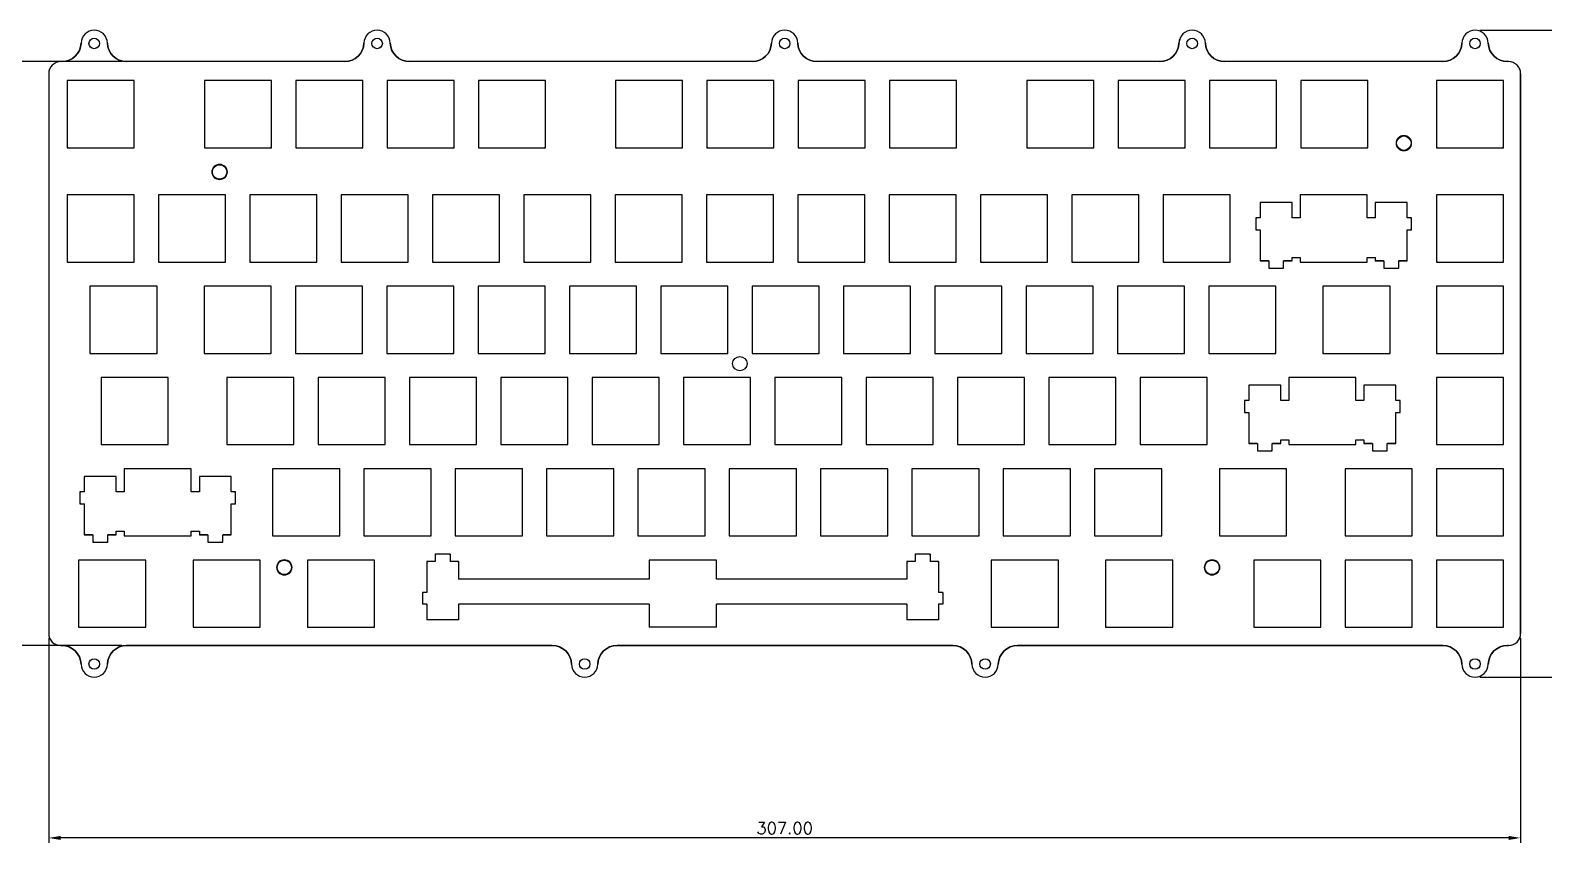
# Model space of a CAD drawing. Header units: inches. Extents: x 504 to 1455, y 166 to 1049.
# Drawn here: x 817.1 to 1132.8, y 880 to 1049.5 of the extents above; entities that cross this region are included whole.
import ezdxf

# ---------------------------------------------------------------- set-up
doc = ezdxf.new("R2010")
doc.units = ezdxf.units.IN
doc.header["$LTSCALE"] = 10
doc.header["$MEASUREMENT"] = 0
doc.layers.add('图层1', color=6, linetype='Continuous')
doc.layers.add('标注', color=3, linetype='Continuous', lineweight=18)
doc.styles.get("Standard").update_dxf_attribs({"font": 'txt', "bigfont": 'gbcbig.shx'})
doc.dimstyles.get("Standard").update_dxf_attribs({"dimtxt": 2.5, "dimasz": 2.5, "dimexe": 1, "dimexo": 1, "dimgap": 0.8, "dimtad": 1, "dimtoh": 1, "dimzin": 0, "dimdsep": 46, "dimtxsty": 'Standard', "dimcen": 2, "dimadec": 0, "dimazin": 0, "dimtfac": 1, "dimtmove": 0, "dimatfit": 3, "dimfxl": 0, "dimtolj": 1, "dimtzin": 0, "dimarcsym": 0})

# ---------------------------------------------------------------- blocks, each defined once
blk = doc.blocks.new('*D49')
at = {"layer": 'Defpoints', "color": 0, "transparency": 16777216}
for p in [(820.97, 923.65), (1127.97, 923.65), (820.97, 881.01)]:
    blk.add_point(p, dxfattribs=at)
at = {"layer": '标注', "color": 0, "lineweight": -2, "transparency": 16777216}
for p, q in [((820.97, 922.65), (820.97, 880.01)), ((1127.97, 922.65), (1127.97, 880.01)), ((1125.47, 881.01), (823.47, 881.01))]:
    blk.add_line(p, q, dxfattribs=at)
at = {"layer": '标注', "color": 0, "transparency": 16777216}
for points in [[(823.47, 881.42), (823.47, 880.59), (820.97, 881.01)], [(1125.47, 881.42), (1125.47, 880.59), (1127.97, 881.01)]]:
    blk.add_solid(points, dxfattribs=at)
at = {"layer": '标注', "color": 0, "transparency": 16777216, "insert": (974.47, 883.06), "char_height": 2.5, "attachment_point": 5}
blk.add_mtext('\\A1;307.00', dxfattribs=at)
blk = doc.blocks.new('*D50')
at = {"layer": 'Defpoints', "color": 0, "transparency": 16777216}
for p in [(803.9, 1042.95), (837.22, 1042.95), (837.22, 921.15)]:
    blk.add_point(p, dxfattribs=at)
at = {"layer": '标注', "color": 0, "lineweight": -2, "transparency": 16777216}
for p, q in [((836.22, 1042.95), (802.9, 1042.95)), ((803.9, 923.65), (803.9, 1040.45)), ((836.22, 921.15), (802.9, 921.15))]:
    blk.add_line(p, q, dxfattribs=at)
at = {"layer": '标注', "color": 0, "transparency": 16777216}
for points in [[(803.48, 1040.45), (804.31, 1040.45), (803.9, 1042.95)], [(803.48, 923.65), (804.31, 923.65), (803.9, 921.15)]]:
    blk.add_solid(points, dxfattribs=at)
at = {"layer": '标注', "color": 0, "transparency": 16777216, "insert": (801.85, 982.05), "char_height": 2.5, "attachment_point": 5, "rotation": 90}
blk.add_mtext('\\A1;121.80', dxfattribs=at)
blk = doc.blocks.new('*D51')
at = {"layer": 'Defpoints', "color": 0, "transparency": 16777216}
for p in [(1118.47, 1049.5), (1118.47, 914.55), (1141.72, 914.55)]:
    blk.add_point(p, dxfattribs=at)
at = {"layer": '标注', "color": 0, "lineweight": -2, "transparency": 16777216}
for p, q in [((1119.47, 1049.5), (1142.72, 1049.5)), ((1141.72, 1047), (1141.72, 917.05)), ((1119.47, 914.55), (1142.72, 914.55))]:
    blk.add_line(p, q, dxfattribs=at)
at = {"layer": '标注', "color": 0, "transparency": 16777216}
for points in [[(1141.3, 1047), (1142.13, 1047), (1141.72, 1049.5)], [(1141.3, 917.05), (1142.13, 917.05), (1141.72, 914.55)]]:
    blk.add_solid(points, dxfattribs=at)
at = {"layer": '标注', "color": 0, "transparency": 16777216, "insert": (1139.67, 982.02), "char_height": 2.5, "attachment_point": 5, "rotation": 90}
blk.add_mtext('\\A1;134.95', dxfattribs=at)

msp = doc.modelspace()

# ---------------------------------------------------------------- linework, layer by layer
at = {"color": 7, "linetype": 'Continuous'}
for p, q in [((823.726, 1042.946), (823.473, 1042.946)), ((882.726, 1042.946), (837.22, 1042.946)), ((967.726, 1042.946), (896.22, 1042.946)), ((1052.726, 1042.946), (981.22, 1042.946)), ((1111.726, 1042.946), (1066.22, 1042.946)), ((1125.473, 1042.946), (1125.22, 1042.946)), ((820.973, 1040.446), (820.973, 923.646)), ((824.821, 1038.999), (824.821, 1024.999)), ((838.821, 1038.999), (824.821, 1038.999)), ((838.821, 1024.999), (838.821, 1038.999)), ((853.433, 1038.999), (853.433, 1024.999)), ((867.433, 1038.999), (853.433, 1038.999)), ((867.433, 1024.999), (867.433, 1038.999)), ((872.483, 1038.999), (872.483, 1024.999)), ((886.483, 1038.999), (872.483, 1038.999)), ((886.483, 1024.999), (886.483, 1038.999)), ((891.533, 1038.999), (891.533, 1024.999)), ((905.533, 1038.999), (891.533, 1038.999)), ((905.533, 1024.999), (905.533, 1038.999)), ((910.583, 1038.999), (910.583, 1024.999)), ((924.583, 1038.999), (910.583, 1038.999)), ((924.583, 1024.999), (924.583, 1038.999)), ((939.196, 1038.999), (939.196, 1024.999)), ((953.196, 1038.999), (939.196, 1038.999)), ((953.196, 1024.999), (953.196, 1038.999)), ((958.246, 1038.999), (958.246, 1024.999)), ((972.246, 1038.999), (958.246, 1038.999)), ((972.246, 1024.999), (972.246, 1038.999)), ((977.296, 1038.999), (977.296, 1024.999)), ((991.296, 1038.999), (977.296, 1038.999)), ((991.296, 1024.999), (991.296, 1038.999)), ((996.346, 1038.999), (996.346, 1024.999)), ((1010.346, 1038.999), (996.346, 1038.999)), ((1010.346, 1024.999), (1010.346, 1038.999)), ((1024.958, 1038.999), (1024.958, 1024.999)), ((1038.958, 1038.999), (1024.958, 1038.999)), ((1038.958, 1024.999), (1038.958, 1038.999)), ((1058.008, 1038.999), (1044.008, 1038.999)), ((1044.008, 1038.999), (1044.008, 1024.999)), ((1058.008, 1024.999), (1058.008, 1038.999)), ((1077.058, 1038.999), (1063.058, 1038.999)), ((1063.058, 1038.999), (1063.058, 1024.999)), ((1077.058, 1024.999), (1077.058, 1038.999)), ((1096.108, 1038.999), (1082.108, 1038.999)), ((1082.108, 1038.999), (1082.108, 1024.999)), ((1096.108, 1024.999), (1096.108, 1038.999)), ((1124.421, 1038.999), (1110.421, 1038.999)), ((1110.421, 1038.999), (1110.421, 1024.999)), ((1124.421, 1024.999), (1124.421, 1038.999)), ((1127.973, 1040.446), (1127.973, 923.646)), ((824.821, 1024.999), (838.821, 1024.999)), ((853.433, 1024.999), (867.433, 1024.999)), ((872.483, 1024.999), (886.483, 1024.999)), ((891.533, 1024.999), (905.533, 1024.999)), ((910.583, 1024.999), (924.583, 1024.999)), ((939.196, 1024.999), (953.196, 1024.999)), ((958.246, 1024.999), (972.246, 1024.999)), ((977.296, 1024.999), (991.296, 1024.999)), ((996.346, 1024.999), (1010.346, 1024.999)), ((1024.958, 1024.999), (1038.958, 1024.999)), ((1044.008, 1024.999), (1058.008, 1024.999)), ((1063.058, 1024.999), (1077.058, 1024.999)), ((1082.108, 1024.999), (1096.108, 1024.999)), ((1110.421, 1024.999), (1124.421, 1024.999)), ((824.821, 1015.149), (824.821, 1001.149)), ((838.821, 1015.149), (824.821, 1015.149)), ((838.821, 1001.149), (838.821, 1015.149)), ((843.871, 1015.149), (843.871, 1001.149)), ((857.871, 1015.149), (843.871, 1015.149)), ((857.871, 1001.149), (857.871, 1015.149)), ((862.921, 1015.149), (862.921, 1001.149)), ((876.921, 1015.149), (862.921, 1015.149)), ((876.921, 1001.149), (876.921, 1015.149)), ((881.971, 1015.149), (881.971, 1001.149)), ((895.971, 1015.149), (881.971, 1015.149)), ((895.971, 1001.149), (895.971, 1015.149)), ((901.021, 1015.149), (901.021, 1001.149)), ((915.021, 1015.149), (901.021, 1015.149)), ((915.021, 1001.149), (915.021, 1015.149)), ((920.071, 1015.149), (920.071, 1001.149)), ((934.071, 1015.149), (920.071, 1015.149)), ((934.071, 1001.149), (934.071, 1015.149)), ((939.121, 1015.149), (939.121, 1001.149)), ((953.121, 1015.149), (939.121, 1015.149)), ((953.121, 1001.149), (953.121, 1015.149)), ((958.171, 1015.149), (958.171, 1001.149)), ((972.171, 1015.149), (958.171, 1015.149)), ((972.171, 1001.149), (972.171, 1015.149)), ((977.221, 1015.149), (977.221, 1001.149)), ((991.221, 1015.149), (977.221, 1015.149)), ((991.221, 1001.149), (991.221, 1015.149)), ((996.271, 1015.149), (996.271, 1001.149)), ((1010.271, 1015.149), (996.271, 1015.149)), ((1010.271, 1001.149), (1010.271, 1015.149)), ((1029.321, 1015.149), (1015.321, 1015.149)), ((1015.321, 1015.149), (1015.321, 1001.149)), ((1029.321, 1001.149), (1029.321, 1015.149)), ((1048.371, 1015.149), (1034.371, 1015.149)), ((1034.371, 1015.149), (1034.371, 1001.149)), ((1048.371, 1001.149), (1048.371, 1015.149)), ((1067.421, 1015.149), (1053.421, 1015.149)), ((1053.421, 1015.149), (1053.421, 1001.149)), ((1067.421, 1001.149), (1067.421, 1015.149)), ((1080.321, 1013.584), (1073.671, 1013.584)), ((1073.671, 1013.584), (1073.671, 1010.334)), ((1080.321, 1010.334), (1080.321, 1013.584)), ((1095.996, 1015.149), (1081.996, 1015.149)), ((1081.996, 1015.149), (1081.996, 1010.334)), ((1095.996, 1010.334), (1095.996, 1015.149)), ((1104.321, 1013.584), (1097.671, 1013.584)), ((1097.671, 1013.584), (1097.671, 1010.334)), ((1104.321, 1010.334), (1104.321, 1013.584)), ((1124.421, 1015.149), (1110.421, 1015.149)), ((1110.421, 1015.149), (1110.421, 1001.149)), ((1124.421, 1001.149), (1124.421, 1015.149)), ((1073.671, 1010.334), (1072.771, 1010.334)), ((1072.771, 1010.334), (1072.771, 1007.884)), ((1081.996, 1010.334), (1080.321, 1010.334)), ((1097.671, 1010.334), (1095.996, 1010.334)), ((1105.221, 1010.334), (1104.321, 1010.334)), ((1105.221, 1007.884), (1105.221, 1010.334)), ((1072.771, 1007.884), (1073.671, 1007.884)), ((1073.671, 1007.884), (1073.671, 1001.384)), ((1104.321, 1007.884), (1105.221, 1007.884)), ((1104.321, 1001.384), (1104.321, 1007.884)), ((824.821, 1001.149), (838.821, 1001.149)), ((843.871, 1001.149), (857.871, 1001.149)), ((862.921, 1001.149), (876.921, 1001.149)), ((881.971, 1001.149), (895.971, 1001.149)), ((901.021, 1001.149), (915.021, 1001.149)), ((920.071, 1001.149), (934.071, 1001.149)), ((939.121, 1001.149), (953.121, 1001.149)), ((958.171, 1001.149), (972.171, 1001.149)), ((977.221, 1001.149), (991.221, 1001.149)), ((996.271, 1001.149), (1010.271, 1001.149)), ((1015.321, 1001.149), (1029.321, 1001.149)), ((1034.371, 1001.149), (1048.371, 1001.149)), ((1053.421, 1001.149), (1067.421, 1001.149)), ((1073.671, 1001.384), (1075.443, 1001.384)), ((1075.443, 1001.384), (1075.443, 999.883)), ((1078.548, 1001.384), (1080.321, 1001.384)), ((1078.548, 999.883), (1078.548, 1001.384)), ((1080.321, 1002.124), (1081.996, 1002.124)), ((1080.321, 1001.384), (1080.321, 1002.124)), ((1081.996, 1002.124), (1081.996, 1001.149)), ((1081.996, 1001.149), (1095.996, 1001.149)), ((1095.996, 1002.124), (1097.671, 1002.124)), ((1095.996, 1001.149), (1095.996, 1002.124)), ((1097.671, 1002.124), (1097.671, 1001.384)), ((1097.671, 1001.384), (1099.443, 1001.384)), ((1099.443, 1001.384), (1099.443, 999.883)), ((1102.548, 1001.384), (1104.321, 1001.384)), ((1102.548, 999.883), (1102.548, 1001.384)), ((1110.421, 1001.149), (1124.421, 1001.149)), ((1075.443, 999.883), (1078.548, 999.883)), ((1099.443, 999.883), (1102.548, 999.883)), ((829.571, 996.099), (829.571, 982.099)), ((843.571, 996.099), (829.571, 996.099)), ((843.571, 982.099), (843.571, 996.099)), ((853.371, 996.099), (853.371, 982.099)), ((867.371, 996.099), (853.371, 996.099)), ((867.371, 982.099), (867.371, 996.099)), ((872.421, 996.099), (872.421, 982.099)), ((886.421, 996.099), (872.421, 996.099)), ((886.421, 982.099), (886.421, 996.099)), ((891.471, 996.099), (891.471, 982.099)), ((905.471, 996.099), (891.471, 996.099)), ((905.471, 982.099), (905.471, 996.099)), ((910.521, 996.099), (910.521, 982.099)), ((924.521, 996.099), (910.521, 996.099)), ((924.521, 982.099), (924.521, 996.099)), ((929.571, 996.099), (929.571, 982.099)), ((943.571, 996.099), (929.571, 996.099)), ((943.571, 982.099), (943.571, 996.099)), ((948.621, 996.099), (948.621, 982.099)), ((962.621, 996.099), (948.621, 996.099)), ((962.621, 982.099), (962.621, 996.099)), ((967.671, 996.099), (967.671, 982.099)), ((981.671, 996.099), (967.671, 996.099)), ((981.671, 982.099), (981.671, 996.099)), ((986.721, 996.099), (986.721, 982.099)), ((1000.721, 996.099), (986.721, 996.099)), ((1000.721, 982.099), (1000.721, 996.099)), ((1019.771, 996.099), (1005.771, 996.099)), ((1005.771, 996.099), (1005.771, 982.099)), ((1019.771, 982.099), (1019.771, 996.099)), ((1038.821, 996.099), (1024.821, 996.099)), ((1024.821, 996.099), (1024.821, 982.099)), ((1038.821, 982.099), (1038.821, 996.099)), ((1057.871, 996.099), (1043.871, 996.099)), ((1043.871, 996.099), (1043.871, 982.099)), ((1057.871, 982.099), (1057.871, 996.099)), ((1076.921, 996.099), (1062.921, 996.099)), ((1062.921, 996.099), (1062.921, 982.099)), ((1076.921, 982.099), (1076.921, 996.099)), ((1100.746, 996.099), (1086.746, 996.099)), ((1086.746, 996.099), (1086.746, 982.099)), ((1100.746, 982.099), (1100.746, 996.099)), ((1124.421, 996.099), (1110.421, 996.099)), ((1110.421, 996.099), (1110.421, 982.099)), ((1124.421, 982.099), (1124.421, 996.099)), ((829.571, 982.099), (843.571, 982.099)), ((853.371, 982.099), (867.371, 982.099)), ((872.421, 982.099), (886.421, 982.099)), ((891.471, 982.099), (905.471, 982.099)), ((910.521, 982.099), (924.521, 982.099)), ((929.571, 982.099), (943.571, 982.099)), ((948.621, 982.099), (962.621, 982.099)), ((967.671, 982.099), (981.671, 982.099)), ((986.721, 982.099), (1000.721, 982.099)), ((1005.771, 982.099), (1019.771, 982.099)), ((1024.821, 982.099), (1038.821, 982.099)), ((1043.871, 982.099), (1057.871, 982.099)), ((1062.921, 982.099), (1076.921, 982.099)), ((1086.746, 982.099), (1100.746, 982.099)), ((1110.421, 982.099), (1124.421, 982.099)), ((831.921, 977.049), (831.921, 963.049)), ((845.921, 977.049), (831.921, 977.049)), ((845.921, 963.049), (845.921, 977.049)), ((858.121, 977.049), (858.121, 963.049)), ((872.121, 977.049), (858.121, 977.049)), ((872.121, 963.049), (872.121, 977.049)), ((877.171, 977.049), (877.171, 963.049)), ((891.171, 977.049), (877.171, 977.049)), ((891.171, 963.049), (891.171, 977.049)), ((896.221, 977.049), (896.221, 963.049)), ((910.221, 977.049), (896.221, 977.049)), ((910.221, 963.049), (910.221, 977.049)), ((915.271, 977.049), (915.271, 963.049)), ((929.271, 977.049), (915.271, 977.049)), ((929.271, 963.049), (929.271, 977.049)), ((934.321, 977.049), (934.321, 963.049)), ((948.321, 977.049), (934.321, 977.049)), ((948.321, 963.049), (948.321, 977.049)), ((953.371, 977.049), (953.371, 963.049)), ((967.371, 977.049), (953.371, 977.049)), ((967.371, 963.049), (967.371, 977.049)), ((972.421, 977.049), (972.421, 963.049)), ((986.421, 977.049), (972.421, 977.049)), ((986.421, 963.049), (986.421, 977.049)), ((1005.471, 977.049), (991.471, 977.049)), ((991.471, 977.049), (991.471, 963.049)), ((1005.471, 963.049), (1005.471, 977.049)), ((1024.521, 977.049), (1010.521, 977.049)), ((1010.521, 977.049), (1010.521, 963.049)), ((1024.521, 963.049), (1024.521, 977.049)), ((1043.571, 977.049), (1029.571, 977.049)), ((1029.571, 977.049), (1029.571, 963.049)), ((1043.571, 963.049), (1043.571, 977.049)), ((1062.621, 977.049), (1048.621, 977.049)), ((1048.621, 977.049), (1048.621, 963.049)), ((1062.621, 963.049), (1062.621, 977.049)), ((1077.946, 975.484), (1071.296, 975.484)), ((1071.296, 975.484), (1071.296, 972.234)), ((1077.946, 972.234), (1077.946, 975.484)), ((1093.621, 977.049), (1079.621, 977.049)), ((1079.621, 977.049), (1079.621, 972.234)), ((1093.621, 972.234), (1093.621, 977.049)), ((1101.946, 975.484), (1095.296, 975.484)), ((1095.296, 975.484), (1095.296, 972.234)), ((1101.946, 972.234), (1101.946, 975.484)), ((1124.421, 977.049), (1110.421, 977.049)), ((1110.421, 977.049), (1110.421, 963.049)), ((1124.421, 963.049), (1124.421, 977.049)), ((1071.296, 972.234), (1070.396, 972.234)), ((1070.396, 972.234), (1070.396, 969.784)), ((1070.396, 969.784), (1071.296, 969.784)), ((1071.296, 969.784), (1071.296, 963.284)), ((1079.621, 972.234), (1077.946, 972.234)), ((1095.296, 972.234), (1093.621, 972.234)), ((1102.846, 972.234), (1101.946, 972.234)), ((1101.946, 969.784), (1102.846, 969.784)), ((1101.946, 963.284), (1101.946, 969.784)), ((1102.846, 969.784), (1102.846, 972.234)), ((831.921, 963.049), (845.921, 963.049)), ((858.121, 963.049), (872.121, 963.049)), ((877.171, 963.049), (891.171, 963.049)), ((896.221, 963.049), (910.221, 963.049)), ((915.271, 963.049), (929.271, 963.049)), ((934.321, 963.049), (948.321, 963.049)), ((953.371, 963.049), (967.371, 963.049)), ((972.421, 963.049), (986.421, 963.049)), ((991.471, 963.049), (1005.471, 963.049)), ((1010.521, 963.049), (1024.521, 963.049)), ((1029.571, 963.049), (1043.571, 963.049)), ((1048.621, 963.049), (1062.621, 963.049)), ((1071.296, 963.284), (1073.068, 963.284)), ((1073.068, 963.284), (1073.068, 961.783)), ((1076.173, 963.284), (1077.946, 963.284)), ((1076.173, 961.783), (1076.173, 963.284)), ((1077.946, 964.024), (1079.621, 964.024)), ((1077.946, 963.284), (1077.946, 964.024)), ((1079.621, 964.024), (1079.621, 963.049)), ((1079.621, 963.049), (1093.621, 963.049)), ((1093.621, 964.024), (1095.296, 964.024)), ((1093.621, 963.049), (1093.621, 964.024)), ((1095.296, 964.024), (1095.296, 963.284)), ((1095.296, 963.284), (1097.068, 963.284)), ((1097.068, 963.284), (1097.068, 961.783)), ((1100.173, 963.284), (1101.946, 963.284)), ((1100.173, 961.783), (1100.173, 963.284)), ((1110.421, 963.049), (1124.421, 963.049)), ((1073.068, 961.783), (1076.173, 961.783)), ((1097.068, 961.783), (1100.173, 961.783)), ((836.721, 957.999), (836.721, 953.184)), ((850.721, 957.999), (836.721, 957.999)), ((850.721, 953.184), (850.721, 957.999)), ((867.671, 957.999), (867.671, 943.999)), ((881.671, 957.999), (867.671, 957.999)), ((881.671, 943.999), (881.671, 957.999)), ((886.721, 957.999), (886.721, 943.999)), ((900.721, 957.999), (886.721, 957.999)), ((900.721, 943.999), (900.721, 957.999)), ((905.771, 957.999), (905.771, 943.999)), ((919.771, 957.999), (905.771, 957.999)), ((919.771, 943.999), (919.771, 957.999)), ((924.821, 957.999), (924.821, 943.999)), ((938.821, 957.999), (924.821, 957.999)), ((938.821, 943.999), (938.821, 957.999)), ((943.871, 957.999), (943.871, 943.999)), ((957.871, 957.999), (943.871, 957.999)), ((957.871, 943.999), (957.871, 957.999)), ((976.921, 957.999), (962.921, 957.999)), ((962.921, 957.999), (962.921, 943.999)), ((976.921, 943.999), (976.921, 957.999)), ((995.971, 957.999), (981.971, 957.999)), ((981.971, 957.999), (981.971, 943.999)), ((995.971, 943.999), (995.971, 957.999)), ((1015.021, 957.999), (1001.021, 957.999)), ((1001.021, 957.999), (1001.021, 943.999)), ((1015.021, 943.999), (1015.021, 957.999)), ((1034.071, 957.999), (1020.071, 957.999)), ((1020.071, 957.999), (1020.071, 943.999)), ((1034.071, 943.999), (1034.071, 957.999)), ((1053.121, 957.999), (1039.121, 957.999)), ((1039.121, 957.999), (1039.121, 943.999)), ((1053.121, 943.999), (1053.121, 957.999)), ((1079.171, 957.999), (1065.171, 957.999)), ((1065.171, 957.999), (1065.171, 943.999)), ((1079.171, 943.999), (1079.171, 957.999)), ((1105.371, 957.999), (1091.371, 957.999)), ((1091.371, 957.999), (1091.371, 943.999)), ((1105.371, 943.999), (1105.371, 957.999)), ((1124.421, 957.999), (1110.421, 957.999)), ((1110.421, 957.999), (1110.421, 943.999)), ((1124.421, 943.999), (1124.421, 957.999)), ((828.396, 956.434), (828.396, 953.184)), ((835.046, 956.434), (828.396, 956.434)), ((835.046, 953.184), (835.046, 956.434)), ((852.396, 956.434), (852.396, 953.184)), ((859.046, 956.434), (852.396, 956.434)), ((859.046, 953.184), (859.046, 956.434)), ((827.496, 953.184), (827.496, 950.734)), ((828.396, 953.184), (827.496, 953.184)), ((827.496, 950.734), (828.396, 950.734)), ((828.396, 950.734), (828.396, 944.234)), ((836.721, 953.184), (835.046, 953.184)), ((852.396, 953.184), (850.721, 953.184)), ((859.946, 953.184), (859.046, 953.184)), ((859.046, 944.234), (859.046, 950.734)), ((859.046, 950.734), (859.946, 950.734)), ((859.946, 950.734), (859.946, 953.184)), ((828.396, 944.234), (830.168, 944.234)), ((830.168, 944.234), (830.168, 942.733)), ((833.273, 942.733), (833.273, 944.234)), ((833.273, 944.234), (835.046, 944.234)), ((835.046, 944.234), (835.046, 944.974)), ((835.046, 944.974), (836.721, 944.974)), ((836.721, 944.974), (836.721, 943.999)), ((836.721, 943.999), (850.721, 943.999)), ((850.721, 943.999), (850.721, 944.974)), ((850.721, 944.974), (852.396, 944.974)), ((852.396, 944.974), (852.396, 944.234)), ((852.396, 944.234), (854.168, 944.234)), ((854.168, 944.234), (854.168, 942.733)), ((857.273, 942.733), (857.273, 944.234)), ((857.273, 944.234), (859.046, 944.234)), ((867.671, 943.999), (881.671, 943.999)), ((886.721, 943.999), (900.721, 943.999)), ((905.771, 943.999), (919.771, 943.999)), ((924.821, 943.999), (938.821, 943.999)), ((943.871, 943.999), (957.871, 943.999)), ((962.921, 943.999), (976.921, 943.999)), ((981.971, 943.999), (995.971, 943.999)), ((1001.021, 943.999), (1015.021, 943.999)), ((1020.071, 943.999), (1034.071, 943.999)), ((1039.121, 943.999), (1053.121, 943.999)), ((1065.171, 943.999), (1079.171, 943.999)), ((1091.371, 943.999), (1105.371, 943.999)), ((1110.421, 943.999), (1124.421, 943.999)), ((830.168, 942.733), (833.273, 942.733)), ((854.168, 942.733), (857.273, 942.733)), ((827.221, 938.949), (827.221, 924.949)), ((841.221, 938.949), (827.221, 938.949)), ((841.221, 924.949), (841.221, 938.949)), ((851.071, 938.949), (851.071, 924.949)), ((865.071, 938.949), (851.071, 938.949)), ((865.071, 924.949), (865.071, 938.949)), ((874.921, 938.949), (874.921, 924.949)), ((888.921, 938.949), (874.921, 938.949)), ((888.921, 924.949), (888.921, 938.949)), ((899.826, 938.706), (899.826, 932.206)), ((901.597, 938.706), (899.826, 938.706)), ((901.597, 940.208), (901.597, 938.706)), ((904.703, 940.208), (901.597, 940.208)), ((904.703, 940.208), (904.703, 938.706)), ((906.476, 938.706), (904.703, 938.706)), ((906.476, 938.706), (906.476, 934.956)), ((960.246, 938.949), (946.246, 938.949)), ((946.246, 938.949), (946.246, 934.956)), ((960.246, 934.956), (960.246, 938.949)), ((1001.698, 938.706), (999.926, 938.706)), ((999.926, 938.706), (999.926, 934.956)), ((1004.804, 940.208), (1001.698, 940.208)), ((1001.698, 940.208), (1001.698, 938.706)), ((1004.804, 940.208), (1004.804, 938.706)), ((1006.576, 938.706), (1004.804, 938.706)), ((1006.576, 938.706), (1006.576, 932.206)), ((1031.571, 938.949), (1017.571, 938.949)), ((1017.571, 938.949), (1017.571, 924.949)), ((1031.571, 924.949), (1031.571, 938.949)), ((1055.421, 938.949), (1041.421, 938.949)), ((1041.421, 938.949), (1041.421, 924.949)), ((1055.421, 924.949), (1055.421, 938.949)), ((1086.321, 938.949), (1072.321, 938.949)), ((1072.321, 938.949), (1072.321, 924.949)), ((1086.321, 924.949), (1086.321, 938.949)), ((1105.371, 938.949), (1091.371, 938.949)), ((1091.371, 938.949), (1091.371, 924.949)), ((1105.371, 924.949), (1105.371, 938.949)), ((1124.421, 938.949), (1110.421, 938.949)), ((1110.421, 938.949), (1110.421, 924.949)), ((1124.421, 924.949), (1124.421, 938.949)), ((946.246, 934.956), (906.476, 934.956)), ((999.926, 934.956), (960.246, 934.956)), ((898.926, 932.206), (898.926, 929.756)), ((899.826, 932.206), (898.926, 932.206)), ((1007.476, 932.206), (1006.576, 932.206)), ((1007.476, 932.206), (1007.476, 929.756)), ((899.826, 929.756), (898.926, 929.756)), ((899.826, 929.756), (899.826, 926.506)), ((906.476, 929.756), (906.476, 926.506)), ((946.246, 929.756), (906.476, 929.756)), ((946.246, 929.756), (946.246, 924.949)), ((999.926, 929.756), (960.246, 929.756)), ((960.246, 924.949), (960.246, 929.756)), ((999.926, 929.756), (999.926, 926.506)), ((1007.476, 929.756), (1006.576, 929.756)), ((1006.576, 929.756), (1006.576, 926.506)), ((827.221, 924.949), (841.221, 924.949)), ((851.071, 924.949), (865.071, 924.949)), ((874.921, 924.949), (888.921, 924.949)), ((906.476, 926.506), (899.826, 926.506)), ((960.246, 924.949), (946.246, 924.949)), ((1006.576, 926.506), (999.926, 926.506)), ((1017.571, 924.949), (1031.571, 924.949)), ((1041.421, 924.949), (1055.421, 924.949)), ((1072.321, 924.949), (1086.321, 924.949)), ((1091.371, 924.949), (1105.371, 924.949)), ((1110.421, 924.949), (1124.421, 924.949)), ((823.724, 921.146), (823.473, 921.146)), ((926.011, 921.146), (837.221, 921.146)), ((1009.539, 921.146), (939.508, 921.146)), ((1111.724, 921.146), (1023.036, 921.146)), ((1125.473, 921.146), (1125.221, 921.146))]:
    msp.add_line(p, q, dxfattribs=at)
for centre, radius in [((830.473, 1046.746), 1.1), ((889.473, 1046.746), 1.1), ((974.473, 1046.746), 1.1), ((1059.473, 1046.746), 1.1), ((1118.473, 1046.746), 1.1), ((1103.621, 1025.945), 1.5), ((856.621, 1019.945), 1.5), ((965.121, 979.945), 1.5), ((870.121, 937.445), 1.5), ((1063.621, 937.445), 1.5), ((830.473, 917.296), 1.1), ((932.759, 917.296), 1.1), ((1016.288, 917.296), 1.1), ((1118.473, 917.296), 1.1)]:
    msp.add_circle(centre, radius, dxfattribs=at)
for centre, radius, start, end in [((830.473, 1046.746), 2.75, 1.6979, 178.3021), ((889.473, 1046.746), 2.75, 1.6979, 178.3021), ((974.473, 1046.746), 2.75, 1.6979, 178.3021), ((1059.473, 1046.746), 2.75, 1.6979, 178.3021), ((1118.473, 1046.746), 2.75, 1.6979, 178.3021), ((823.726, 1046.946), 4, 270, 358.3021), ((837.22, 1046.946), 4, 181.6979, 270), ((882.726, 1046.946), 4, 270, 358.3021), ((896.22, 1046.946), 4, 181.6979, 270), ((967.726, 1046.946), 4, 270, 358.3021), ((981.22, 1046.946), 4, 181.6979, 270), ((1052.726, 1046.946), 4, 270, 358.3021), ((1066.22, 1046.946), 4, 181.6979, 270), ((1111.726, 1046.946), 4, 270, 358.3021), ((1125.22, 1046.946), 4, 181.6979, 270), ((823.473, 1040.446), 2.5, 89.99991, 180), ((1125.473, 1040.446), 2.5, 0, 90), ((823.473, 923.646), 2.5, 180, 270), ((1125.473, 923.646), 2.5, 270, 0), ((823.724, 917.146), 4, 1.27334, 90), ((837.221, 917.146), 4, 90, 178.72666), ((926.011, 917.146), 4, 1.27334, 90), ((939.508, 917.146), 4, 90, 178.72666), ((1009.539, 917.146), 4, 1.27334, 90), ((1023.036, 917.146), 4, 90, 178.72666), ((1111.724, 917.146), 4, 1.27334, 90), ((1125.221, 917.146), 4, 90, 178.72666), ((830.473, 917.296), 2.75, 181.27334, 358.72666), ((932.759, 917.296), 2.75, 181.27334, 358.72666), ((1016.288, 917.296), 2.75, 181.27334, 358.72666), ((1118.473, 917.296), 2.75, 181.27334, 358.72666)]:
    msp.add_arc(centre, radius, start, end, dxfattribs=at)
at = {"layer": '图层1'}
msp.add_lwpolyline([(939.508, 921.146), (1009.539, 921.146, -0.4077192), (1013.538, 917.235, 0.9780193), (1019.037, 917.235, -0.4077192), (1023.036, 921.146), (1111.724, 921.146, -0.4077192), (1115.723, 917.235, 0.9780193), (1121.222, 917.235, -0.4077192), (1125.221, 921.146), (1125.473, 921.146, 0.4142136), (1127.973, 923.646), (1127.973, 1040.446, 0.4142136), (1125.473, 1042.946), (1125.22, 1042.946, -0.4055604), (1121.222, 1046.827, 0.9707966), (1115.724, 1046.827, -0.4055604), (1111.726, 1042.946), (1066.22, 1042.946, -0.4055604), (1062.222, 1046.827, 0.9707966), (1056.724, 1046.827, -0.4055604), (1052.726, 1042.946), (981.22, 1042.946, -0.4055604), (977.222, 1046.827, 0.9707966), (971.724, 1046.827, -0.4055604), (967.726, 1042.946), (896.22, 1042.946, -0.4055604), (892.222, 1046.827, 0.9707966), (886.724, 1046.827, -0.4055604), (882.726, 1042.946), (837.22, 1042.946, -0.4055604), (833.222, 1046.827, 0.9707966), (827.724, 1046.827, -0.4055604), (823.726, 1042.946), (823.473, 1042.946, 0.4142136), (820.973, 1040.446), (820.973, 923.646, 0.4142136), (823.473, 921.146), (823.724, 921.146, -0.4077192), (827.723, 917.235, 0.9780193), (833.222, 917.235, -0.4077192), (837.221, 921.146), (926.011, 921.146, -0.4077192), (930.01, 917.235, 0.9780193), (935.509, 917.235, -0.4077192), (939.508, 921.146)], format="xyb", dxfattribs=at)
at = {"layer": '图层1', "linetype": 'Continuous', "lineweight": 18}
for points in [[(824.821, 1025.199), (824.821, 1038.799, -0.4142136), (825.021, 1038.999), (838.621, 1038.999, -0.4142136), (838.821, 1038.799), (838.821, 1025.199, -0.4142136), (838.621, 1024.999), (825.021, 1024.999, -0.4142136)], [(853.433, 1025.199), (853.433, 1038.799, -0.4142136), (853.633, 1038.999), (867.233, 1038.999, -0.4142136), (867.433, 1038.799), (867.433, 1025.199, -0.4142136), (867.233, 1024.999), (853.633, 1024.999, -0.4142136)], [(872.483, 1025.199), (872.483, 1038.799, -0.4142136), (872.683, 1038.999), (886.283, 1038.999, -0.4142136), (886.483, 1038.799), (886.483, 1025.199, -0.4142136), (886.283, 1024.999), (872.683, 1024.999, -0.4142136)], [(891.533, 1025.199), (891.533, 1038.799, -0.4142136), (891.733, 1038.999), (905.333, 1038.999, -0.4142136), (905.533, 1038.799), (905.533, 1025.199, -0.4142136), (905.333, 1024.999), (891.733, 1024.999, -0.4142136)], [(910.583, 1025.199), (910.583, 1038.799, -0.4142136), (910.783, 1038.999), (924.383, 1038.999, -0.4142136), (924.583, 1038.799), (924.583, 1025.199, -0.4142136), (924.383, 1024.999), (910.783, 1024.999, -0.4142136)], [(939.196, 1025.199), (939.196, 1038.799, -0.4142136), (939.396, 1038.999), (952.996, 1038.999, -0.4142136), (953.196, 1038.799), (953.196, 1025.199, -0.4142136), (952.996, 1024.999), (939.396, 1024.999, -0.4142136)], [(958.246, 1025.199), (958.246, 1038.799, -0.4142136), (958.446, 1038.999), (972.046, 1038.999, -0.4142136), (972.246, 1038.799), (972.246, 1025.199, -0.4142136), (972.046, 1024.999), (958.446, 1024.999, -0.4142136)], [(977.296, 1025.199), (977.296, 1038.799, -0.4142136), (977.496, 1038.999), (991.096, 1038.999, -0.4142136), (991.296, 1038.799), (991.296, 1025.199, -0.4142136), (991.096, 1024.999), (977.496, 1024.999, -0.4142136)], [(996.346, 1025.199), (996.346, 1038.799, -0.4142136), (996.546, 1038.999), (1010.146, 1038.999, -0.4142136), (1010.346, 1038.799), (1010.346, 1025.199, -0.4142136), (1010.146, 1024.999), (996.546, 1024.999, -0.4142136)], [(1024.958, 1025.199), (1024.958, 1038.799, -0.4142136), (1025.158, 1038.999), (1038.758, 1038.999, -0.4142136), (1038.958, 1038.799), (1038.958, 1025.199, -0.4142136), (1038.758, 1024.999), (1025.158, 1024.999, -0.4142136)], [(1044.008, 1025.199), (1044.008, 1038.799, -0.4142136), (1044.208, 1038.999), (1057.808, 1038.999, -0.4142136), (1058.008, 1038.799), (1058.008, 1025.199, -0.4142136), (1057.808, 1024.999), (1044.208, 1024.999, -0.4142136)], [(1063.058, 1025.199), (1063.058, 1038.799, -0.4142136), (1063.258, 1038.999), (1076.858, 1038.999, -0.4142136), (1077.058, 1038.799), (1077.058, 1025.199, -0.4142136), (1076.858, 1024.999), (1063.258, 1024.999, -0.4142136)], [(1082.108, 1025.199), (1082.108, 1038.799, -0.4142136), (1082.308, 1038.999), (1095.908, 1038.999, -0.4142136), (1096.108, 1038.799), (1096.108, 1025.199, -0.4142136), (1095.908, 1024.999), (1082.308, 1024.999, -0.4142136)], [(1110.421, 1025.199), (1110.421, 1038.799, -0.4142136), (1110.621, 1038.999), (1124.221, 1038.999, -0.4142136), (1124.421, 1038.799), (1124.421, 1025.199, -0.4142136), (1124.221, 1024.999), (1110.621, 1024.999, -0.4142136)], [(824.821, 1001.349), (824.821, 1014.949, -0.4142136), (825.021, 1015.149), (838.621, 1015.149, -0.4142136), (838.821, 1014.949), (838.821, 1001.349, -0.4142136), (838.621, 1001.149), (825.021, 1001.149, -0.4142136)], [(843.871, 1001.349), (843.871, 1014.949, -0.4142136), (844.071, 1015.149), (857.671, 1015.149, -0.4142136), (857.871, 1014.949), (857.871, 1001.349, -0.4142136), (857.671, 1001.149), (844.071, 1001.149, -0.4142136)], [(862.921, 1001.349), (862.921, 1014.949, -0.4142136), (863.121, 1015.149), (876.721, 1015.149, -0.4142136), (876.921, 1014.949), (876.921, 1001.349, -0.4142136), (876.721, 1001.149), (863.121, 1001.149, -0.4142136)], [(881.971, 1001.349), (881.971, 1014.949, -0.4142136), (882.171, 1015.149), (895.771, 1015.149, -0.4142136), (895.971, 1014.949), (895.971, 1001.349, -0.4142136), (895.771, 1001.149), (882.171, 1001.149, -0.4142136)], [(901.021, 1001.349), (901.021, 1014.949, -0.4142136), (901.221, 1015.149), (914.821, 1015.149, -0.4142136), (915.021, 1014.949), (915.021, 1001.349, -0.4142136), (914.821, 1001.149), (901.221, 1001.149, -0.4142136)], [(920.071, 1001.349), (920.071, 1014.949, -0.4142136), (920.271, 1015.149), (933.871, 1015.149, -0.4142136), (934.071, 1014.949), (934.071, 1001.349, -0.4142136), (933.871, 1001.149), (920.271, 1001.149, -0.4142136)], [(939.121, 1001.349), (939.121, 1014.949, -0.4142136), (939.321, 1015.149), (952.921, 1015.149, -0.4142136), (953.121, 1014.949), (953.121, 1001.349, -0.4142136), (952.921, 1001.149), (939.321, 1001.149, -0.4142136)], [(958.171, 1001.349), (958.171, 1014.949, -0.4142136), (958.371, 1015.149), (971.971, 1015.149, -0.4142136), (972.171, 1014.949), (972.171, 1001.349, -0.4142136), (971.971, 1001.149), (958.371, 1001.149, -0.4142136)], [(977.221, 1001.349), (977.221, 1014.949, -0.4142136), (977.421, 1015.149), (991.021, 1015.149, -0.4142136), (991.221, 1014.949), (991.221, 1001.349, -0.4142136), (991.021, 1001.149), (977.421, 1001.149, -0.4142136)], [(996.271, 1001.349), (996.271, 1014.949, -0.4142136), (996.471, 1015.149), (1010.071, 1015.149, -0.4142136), (1010.271, 1014.949), (1010.271, 1001.349, -0.4142136), (1010.071, 1001.149), (996.471, 1001.149, -0.4142136)], [(1015.321, 1001.349), (1015.321, 1014.949, -0.4142136), (1015.521, 1015.149), (1029.121, 1015.149, -0.4142136), (1029.321, 1014.949), (1029.321, 1001.349, -0.4142136), (1029.121, 1001.149), (1015.521, 1001.149, -0.4142136)], [(1034.371, 1001.349), (1034.371, 1014.949, -0.4142136), (1034.571, 1015.149), (1048.171, 1015.149, -0.4142136), (1048.371, 1014.949), (1048.371, 1001.349, -0.4142136), (1048.171, 1001.149), (1034.571, 1001.149, -0.4142136)], [(1053.421, 1001.349), (1053.421, 1014.949, -0.4142136), (1053.621, 1015.149), (1067.221, 1015.149, -0.4142136), (1067.421, 1014.949), (1067.421, 1001.349, -0.4142136), (1067.221, 1001.149), (1053.621, 1001.149, -0.4142136)], [(1081.796, 1002.124, -0.4142136), (1081.996, 1001.924), (1081.996, 1001.349, 0.4142136), (1082.196, 1001.149), (1095.796, 1001.149, 0.4142136), (1095.996, 1001.349), (1095.996, 1001.924, -0.4142136), (1096.196, 1002.124), (1097.496, 1002.124, -0.4142136), (1097.696, 1001.924), (1097.696, 1001.649, 0.4142136), (1097.896, 1001.449), (1099.243, 1001.449, -0.4142136), (1099.443, 1001.249), (1099.443, 1000.083, 0.4142136), (1099.643, 999.883), (1102.349, 999.883, 0.4142136), (1102.549, 1000.083), (1102.549, 1001.249, -0.4142136), (1102.749, 1001.449), (1104.096, 1001.449, 0.4142136), (1104.296, 1001.649), (1104.296, 1007.684, -0.4142136), (1104.496, 1007.884), (1105.021, 1007.884, 0.4142136), (1105.221, 1008.084), (1105.221, 1010.134, 0.4142136), (1105.021, 1010.334), (1104.496, 1010.334, -0.4142136), (1104.296, 1010.534), (1104.296, 1013.384, 0.4142136), (1104.096, 1013.584), (1097.896, 1013.584, 0.4142136), (1097.696, 1013.384), (1097.696, 1010.534, -0.4142136), (1097.496, 1010.334), (1096.196, 1010.334, -0.4142136), (1095.996, 1010.534), (1095.996, 1014.949, 0.4142136), (1095.796, 1015.149), (1082.196, 1015.149, 0.4142136), (1081.996, 1014.949), (1081.996, 1010.534, -0.4142136), (1081.796, 1010.334), (1080.496, 1010.334, -0.4142136), (1080.296, 1010.534), (1080.296, 1013.384, 0.4142136), (1080.096, 1013.584), (1073.896, 1013.584, 0.4142136), (1073.696, 1013.384), (1073.696, 1010.534, -0.4142136), (1073.496, 1010.334), (1072.971, 1010.334, 0.4142136), (1072.771, 1010.134), (1072.771, 1008.084, 0.4142136), (1072.971, 1007.884), (1073.496, 1007.884, -0.4142136), (1073.696, 1007.684), (1073.696, 1001.649, 0.4142136), (1073.896, 1001.449), (1075.243, 1001.449, -0.4142136), (1075.443, 1001.249), (1075.443, 1000.083, 0.4142136), (1075.643, 999.883), (1078.349, 999.883, 0.4142136), (1078.549, 1000.083), (1078.549, 1001.249, -0.4142136), (1078.749, 1001.449), (1080.096, 1001.449, 0.4142136), (1080.296, 1001.649), (1080.296, 1001.924, -0.4142136), (1080.496, 1002.124)], [(1110.421, 1001.349), (1110.421, 1014.949, -0.4142136), (1110.621, 1015.149), (1124.221, 1015.149, -0.4142136), (1124.421, 1014.949), (1124.421, 1001.349, -0.4142136), (1124.221, 1001.149), (1110.621, 1001.149, -0.4142136)], [(829.571, 982.299), (829.571, 995.899, -0.4142136), (829.771, 996.099), (843.371, 996.099, -0.4142136), (843.571, 995.899), (843.571, 982.299, -0.4142136), (843.371, 982.099), (829.771, 982.099, -0.4142136)], [(853.371, 982.299), (853.371, 995.899, -0.4142136), (853.571, 996.099), (867.171, 996.099, -0.4142136), (867.371, 995.899), (867.371, 982.299, -0.4142136), (867.171, 982.099), (853.571, 982.099, -0.4142136)], [(872.421, 982.299), (872.421, 995.899, -0.4142136), (872.621, 996.099), (886.221, 996.099, -0.4142136), (886.421, 995.899), (886.421, 982.299, -0.4142136), (886.221, 982.099), (872.621, 982.099, -0.4142136)], [(891.471, 982.299), (891.471, 995.899, -0.4142136), (891.671, 996.099), (905.271, 996.099, -0.4142136), (905.471, 995.899), (905.471, 982.299, -0.4142136), (905.271, 982.099), (891.671, 982.099, -0.4142136)], [(910.521, 982.299), (910.521, 995.899, -0.4142136), (910.721, 996.099), (924.321, 996.099, -0.4142136), (924.521, 995.899), (924.521, 982.299, -0.4142136), (924.321, 982.099), (910.721, 982.099, -0.4142136)], [(929.571, 982.299), (929.571, 995.899, -0.4142136), (929.771, 996.099), (943.371, 996.099, -0.4142136), (943.571, 995.899), (943.571, 982.299, -0.4142136), (943.371, 982.099), (929.771, 982.099, -0.4142136)], [(948.621, 982.299), (948.621, 995.899, -0.4142136), (948.821, 996.099), (962.421, 996.099, -0.4142136), (962.621, 995.899), (962.621, 982.299, -0.4142136), (962.421, 982.099), (948.821, 982.099, -0.4142136)], [(967.671, 982.299), (967.671, 995.899, -0.4142136), (967.871, 996.099), (981.471, 996.099, -0.4142136), (981.671, 995.899), (981.671, 982.299, -0.4142136), (981.471, 982.099), (967.871, 982.099, -0.4142136)], [(986.721, 982.299), (986.721, 995.899, -0.4142136), (986.921, 996.099), (1000.521, 996.099, -0.4142136), (1000.721, 995.899), (1000.721, 982.299, -0.4142136), (1000.521, 982.099), (986.921, 982.099, -0.4142136)], [(1005.771, 982.299), (1005.771, 995.899, -0.4142136), (1005.971, 996.099), (1019.571, 996.099, -0.4142136), (1019.771, 995.899), (1019.771, 982.299, -0.4142136), (1019.571, 982.099), (1005.971, 982.099, -0.4142136)], [(1024.821, 982.299), (1024.821, 995.899, -0.4142136), (1025.021, 996.099), (1038.621, 996.099, -0.4142136), (1038.821, 995.899), (1038.821, 982.299, -0.4142136), (1038.621, 982.099), (1025.021, 982.099, -0.4142136)], [(1043.871, 982.299), (1043.871, 995.899, -0.4142136), (1044.071, 996.099), (1057.671, 996.099, -0.4142136), (1057.871, 995.899), (1057.871, 982.299, -0.4142136), (1057.671, 982.099), (1044.071, 982.099, -0.4142136)], [(1062.921, 982.299), (1062.921, 995.899, -0.4142136), (1063.121, 996.099), (1076.721, 996.099, -0.4142136), (1076.921, 995.899), (1076.921, 982.299, -0.4142136), (1076.721, 982.099), (1063.121, 982.099, -0.4142136)], [(1086.746, 982.299), (1086.746, 995.899, -0.4142136), (1086.946, 996.099), (1100.546, 996.099, -0.4142136), (1100.746, 995.899), (1100.746, 982.299, -0.4142136), (1100.546, 982.099), (1086.946, 982.099, -0.4142136)], [(1110.421, 982.299), (1110.421, 995.899, -0.4142136), (1110.621, 996.099), (1124.221, 996.099, -0.4142136), (1124.421, 995.899), (1124.421, 982.299, -0.4142136), (1124.221, 982.099), (1110.621, 982.099, -0.4142136)], [(831.921, 963.249), (831.921, 976.849, -0.4142136), (832.121, 977.049), (845.721, 977.049, -0.4142136), (845.921, 976.849), (845.921, 963.249, -0.4142136), (845.721, 963.049), (832.121, 963.049, -0.4142136)], [(858.121, 963.249), (858.121, 976.849, -0.4142136), (858.321, 977.049), (871.921, 977.049, -0.4142136), (872.121, 976.849), (872.121, 963.249, -0.4142136), (871.921, 963.049), (858.321, 963.049, -0.4142136)], [(877.171, 963.249), (877.171, 976.849, -0.4142136), (877.371, 977.049), (890.971, 977.049, -0.4142136), (891.171, 976.849), (891.171, 963.249, -0.4142136), (890.971, 963.049), (877.371, 963.049, -0.4142136)], [(896.221, 963.249), (896.221, 976.849, -0.4142136), (896.421, 977.049), (910.021, 977.049, -0.4142136), (910.221, 976.849), (910.221, 963.249, -0.4142136), (910.021, 963.049), (896.421, 963.049, -0.4142136)], [(915.271, 963.249), (915.271, 976.849, -0.4142136), (915.471, 977.049), (929.071, 977.049, -0.4142136), (929.271, 976.849), (929.271, 963.249, -0.4142136), (929.071, 963.049), (915.471, 963.049, -0.4142136)], [(934.321, 963.249), (934.321, 976.849, -0.4142136), (934.521, 977.049), (948.121, 977.049, -0.4142136), (948.321, 976.849), (948.321, 963.249, -0.4142136), (948.121, 963.049), (934.521, 963.049, -0.4142136)], [(953.371, 963.249), (953.371, 976.849, -0.4142136), (953.571, 977.049), (967.171, 977.049, -0.4142136), (967.371, 976.849), (967.371, 963.249, -0.4142136), (967.171, 963.049), (953.571, 963.049, -0.4142136)], [(972.421, 963.249), (972.421, 976.849, -0.4142136), (972.621, 977.049), (986.221, 977.049, -0.4142136), (986.421, 976.849), (986.421, 963.249, -0.4142136), (986.221, 963.049), (972.621, 963.049, -0.4142136)], [(991.471, 963.249), (991.471, 976.849, -0.4142136), (991.671, 977.049), (1005.271, 977.049, -0.4142136), (1005.471, 976.849), (1005.471, 963.249, -0.4142136), (1005.271, 963.049), (991.671, 963.049, -0.4142136)], [(1010.521, 963.249), (1010.521, 976.849, -0.4142136), (1010.721, 977.049), (1024.321, 977.049, -0.4142136), (1024.521, 976.849), (1024.521, 963.249, -0.4142136), (1024.321, 963.049), (1010.721, 963.049, -0.4142136)], [(1029.571, 963.249), (1029.571, 976.849, -0.4142136), (1029.771, 977.049), (1043.371, 977.049, -0.4142136), (1043.571, 976.849), (1043.571, 963.249, -0.4142136), (1043.371, 963.049), (1029.771, 963.049, -0.4142136)], [(1048.621, 963.249), (1048.621, 976.849, -0.4142136), (1048.821, 977.049), (1062.421, 977.049, -0.4142136), (1062.621, 976.849), (1062.621, 963.249, -0.4142136), (1062.421, 963.049), (1048.821, 963.049, -0.4142136)], [(1079.421, 964.024, -0.4142136), (1079.621, 963.824), (1079.621, 963.249, 0.4142136), (1079.821, 963.049), (1093.421, 963.049, 0.4142136), (1093.621, 963.249), (1093.621, 963.824, -0.4142136), (1093.821, 964.024), (1095.121, 964.024, -0.4142136), (1095.321, 963.824), (1095.321, 963.549, 0.4142136), (1095.521, 963.349), (1096.868, 963.349, -0.4142136), (1097.068, 963.149), (1097.068, 961.983, 0.4142136), (1097.268, 961.783), (1099.974, 961.783, 0.4142136), (1100.174, 961.983), (1100.174, 963.149, -0.4142136), (1100.374, 963.349), (1101.721, 963.349, 0.4142136), (1101.921, 963.549), (1101.921, 969.584, -0.4142136), (1102.121, 969.784), (1102.646, 969.784, 0.4142136), (1102.846, 969.984), (1102.846, 972.034, 0.4142136), (1102.646, 972.234), (1102.121, 972.234, -0.4142136), (1101.921, 972.434), (1101.921, 975.284, 0.4142136), (1101.721, 975.484), (1095.521, 975.484, 0.4142136), (1095.321, 975.284), (1095.321, 972.434, -0.4142136), (1095.121, 972.234), (1093.821, 972.234, -0.4142136), (1093.621, 972.434), (1093.621, 976.849, 0.4142136), (1093.421, 977.049), (1079.821, 977.049, 0.4142136), (1079.621, 976.849), (1079.621, 972.434, -0.4142136), (1079.421, 972.234), (1078.121, 972.234, -0.4142136), (1077.921, 972.434), (1077.921, 975.284, 0.4142136), (1077.721, 975.484), (1071.521, 975.484, 0.4142136), (1071.321, 975.284), (1071.321, 972.434, -0.4142136), (1071.121, 972.234), (1070.596, 972.234, 0.4142136), (1070.396, 972.034), (1070.396, 969.984, 0.4142136), (1070.596, 969.784), (1071.121, 969.784, -0.4142136), (1071.321, 969.584), (1071.321, 963.549, 0.4142136), (1071.521, 963.349), (1072.868, 963.349, -0.4142136), (1073.068, 963.149), (1073.068, 961.983, 0.4142136), (1073.268, 961.783), (1075.974, 961.783, 0.4142136), (1076.174, 961.983), (1076.174, 963.149, -0.4142136), (1076.374, 963.349), (1077.721, 963.349, 0.4142136), (1077.921, 963.549), (1077.921, 963.824, -0.4142136), (1078.121, 964.024)], [(1110.421, 963.249), (1110.421, 976.849, -0.4142136), (1110.621, 977.049), (1124.221, 977.049, -0.4142136), (1124.421, 976.849), (1124.421, 963.249, -0.4142136), (1124.221, 963.049), (1110.621, 963.049, -0.4142136)], [(836.521, 944.974, -0.4142136), (836.721, 944.774), (836.721, 944.199, 0.4142136), (836.921, 943.999), (850.521, 943.999, 0.4142136), (850.721, 944.199), (850.721, 944.774, -0.4142136), (850.921, 944.974), (852.221, 944.974, -0.4142136), (852.421, 944.774), (852.421, 944.499, 0.4142136), (852.621, 944.299), (853.968, 944.299, -0.4142136), (854.168, 944.099), (854.168, 942.933, 0.4142136), (854.368, 942.733), (857.074, 942.733, 0.4142136), (857.274, 942.933), (857.274, 944.099, -0.4142136), (857.474, 944.299), (858.821, 944.299, 0.4142136), (859.021, 944.499), (859.021, 950.534, -0.4142136), (859.221, 950.734), (859.746, 950.734, 0.4142136), (859.946, 950.934), (859.946, 952.984, 0.4142136), (859.746, 953.184), (859.221, 953.184, -0.4142136), (859.021, 953.384), (859.021, 956.234, 0.4142136), (858.821, 956.434), (852.621, 956.434, 0.4142136), (852.421, 956.234), (852.421, 953.384, -0.4142136), (852.221, 953.184), (850.921, 953.184, -0.4142136), (850.721, 953.384), (850.721, 957.799, 0.4142136), (850.521, 957.999), (836.921, 957.999, 0.4142136), (836.721, 957.799), (836.721, 953.384, -0.4142136), (836.521, 953.184), (835.221, 953.184, -0.4142136), (835.021, 953.384), (835.021, 956.234, 0.4142136), (834.821, 956.434), (828.621, 956.434, 0.4142136), (828.421, 956.234), (828.421, 953.384, -0.4142136), (828.221, 953.184), (827.696, 953.184, 0.4142136), (827.496, 952.984), (827.496, 950.934, 0.4142136), (827.696, 950.734), (828.221, 950.734, -0.4142136), (828.421, 950.534), (828.421, 944.499, 0.4142136), (828.621, 944.299), (829.968, 944.299, -0.4142136), (830.168, 944.099), (830.168, 942.933, 0.4142136), (830.368, 942.733), (833.074, 942.733, 0.4142136), (833.274, 942.933), (833.274, 944.099, -0.4142136), (833.474, 944.299), (834.821, 944.299, 0.4142136), (835.021, 944.499), (835.021, 944.774, -0.4142136), (835.221, 944.974)], [(867.671, 944.199), (867.671, 957.799, -0.4142136), (867.871, 957.999), (881.471, 957.999, -0.4142136), (881.671, 957.799), (881.671, 944.199, -0.4142136), (881.471, 943.999), (867.871, 943.999, -0.4142136)], [(886.721, 944.199), (886.721, 957.799, -0.4142136), (886.921, 957.999), (900.521, 957.999, -0.4142136), (900.721, 957.799), (900.721, 944.199, -0.4142136), (900.521, 943.999), (886.921, 943.999, -0.4142136)], [(905.771, 944.199), (905.771, 957.799, -0.4142136), (905.971, 957.999), (919.571, 957.999, -0.4142136), (919.771, 957.799), (919.771, 944.199, -0.4142136), (919.571, 943.999), (905.971, 943.999, -0.4142136)], [(924.821, 944.199), (924.821, 957.799, -0.4142136), (925.021, 957.999), (938.621, 957.999, -0.4142136), (938.821, 957.799), (938.821, 944.199, -0.4142136), (938.621, 943.999), (925.021, 943.999, -0.4142136)], [(943.871, 944.199), (943.871, 957.799, -0.4142136), (944.071, 957.999), (957.671, 957.999, -0.4142136), (957.871, 957.799), (957.871, 944.199, -0.4142136), (957.671, 943.999), (944.071, 943.999, -0.4142136)], [(962.921, 944.199), (962.921, 957.799, -0.4142136), (963.121, 957.999), (976.721, 957.999, -0.4142136), (976.921, 957.799), (976.921, 944.199, -0.4142136), (976.721, 943.999), (963.121, 943.999, -0.4142136)], [(981.971, 944.199), (981.971, 957.799, -0.4142136), (982.171, 957.999), (995.771, 957.999, -0.4142136), (995.971, 957.799), (995.971, 944.199, -0.4142136), (995.771, 943.999), (982.171, 943.999, -0.4142136)], [(1001.021, 944.199), (1001.021, 957.799, -0.4142136), (1001.221, 957.999), (1014.821, 957.999, -0.4142136), (1015.021, 957.799), (1015.021, 944.199, -0.4142136), (1014.821, 943.999), (1001.221, 943.999, -0.4142136)], [(1020.071, 944.199), (1020.071, 957.799, -0.4142136), (1020.271, 957.999), (1033.871, 957.999, -0.4142136), (1034.071, 957.799), (1034.071, 944.199, -0.4142136), (1033.871, 943.999), (1020.271, 943.999, -0.4142136)], [(1039.121, 944.199), (1039.121, 957.799, -0.4142136), (1039.321, 957.999), (1052.921, 957.999, -0.4142136), (1053.121, 957.799), (1053.121, 944.199, -0.4142136), (1052.921, 943.999), (1039.321, 943.999, -0.4142136)], [(1065.171, 944.199), (1065.171, 957.799, -0.4142136), (1065.371, 957.999), (1078.971, 957.999, -0.4142136), (1079.171, 957.799), (1079.171, 944.199, -0.4142136), (1078.971, 943.999), (1065.371, 943.999, -0.4142136)], [(1091.371, 944.199), (1091.371, 957.799, -0.4142136), (1091.571, 957.999), (1105.171, 957.999, -0.4142136), (1105.371, 957.799), (1105.371, 944.199, -0.4142136), (1105.171, 943.999), (1091.571, 943.999, -0.4142136)], [(1110.421, 944.199), (1110.421, 957.799, -0.4142136), (1110.621, 957.999), (1124.221, 957.999, -0.4142136), (1124.421, 957.799), (1124.421, 944.199, -0.4142136), (1124.221, 943.999), (1110.621, 943.999, -0.4142136)], [(827.221, 925.149), (827.221, 938.749, -0.4142136), (827.421, 938.949), (841.021, 938.949, -0.4142136), (841.221, 938.749), (841.221, 925.149, -0.4142136), (841.021, 924.949), (827.421, 924.949, -0.4142136)], [(851.071, 925.149), (851.071, 938.749, -0.4142136), (851.271, 938.949), (864.871, 938.949, -0.4142136), (865.071, 938.749), (865.071, 925.149, -0.4142136), (864.871, 924.949), (851.271, 924.949, -0.4142136)], [(874.921, 925.149), (874.921, 938.749, -0.4142136), (875.121, 938.949), (888.721, 938.949, -0.4142136), (888.921, 938.749), (888.921, 925.149, -0.4142136), (888.721, 924.949), (875.121, 924.949, -0.4142136)], [(906.451, 929.556), (906.451, 926.706, -0.4142136), (906.251, 926.506), (900.051, 926.506, -0.4142136), (899.851, 926.706), (899.851, 929.556, 0.4142136), (899.651, 929.756), (899.126, 929.756, -0.4142136), (898.926, 929.956), (898.926, 932.006, -0.4142136), (899.126, 932.206), (899.651, 932.206, 0.4142136), (899.851, 932.406), (899.851, 938.441, -0.4142136), (900.051, 938.641), (901.397, 938.641, 0.4142136), (901.597, 938.841), (901.597, 940.006, -0.4142136), (901.797, 940.206), (904.503, 940.206, -0.4142136), (904.703, 940.006), (904.703, 938.841, 0.4142136), (904.903, 938.641), (906.251, 938.641, -0.4142136), (906.451, 938.441), (906.451, 935.156, 0.4142136), (906.651, 934.956), (946.046, 934.956, 0.4142136), (946.246, 935.156), (946.246, 938.749, -0.4142136), (946.446, 938.949), (960.046, 938.949, -0.4142136), (960.246, 938.749), (960.246, 935.156, 0.4142136), (960.446, 934.956), (999.751, 934.956, 0.4142136), (999.951, 935.156), (999.951, 938.441, -0.4142136), (1000.151, 938.641), (1001.497, 938.641, 0.4142136), (1001.697, 938.841), (1001.697, 940.006, -0.4142136), (1001.897, 940.206), (1004.603, 940.206, -0.4142136), (1004.803, 940.006), (1004.803, 938.841, 0.4142136), (1005.003, 938.641), (1006.351, 938.641, -0.4142136), (1006.551, 938.441), (1006.551, 932.406, 0.4142136), (1006.751, 932.206), (1007.276, 932.206, -0.4142136), (1007.476, 932.006), (1007.476, 929.956, -0.4142136), (1007.276, 929.756), (1006.751, 929.756, 0.4142136), (1006.551, 929.556), (1006.551, 926.706, -0.4142136), (1006.351, 926.506), (1000.151, 926.506, -0.4142136), (999.951, 926.706), (999.951, 929.556, 0.4142136), (999.751, 929.756), (960.446, 929.756, 0.4142136), (960.246, 929.556), (960.246, 925.149, -0.4142136), (960.046, 924.949), (946.446, 924.949, -0.4142136), (946.246, 925.149), (946.246, 929.556, 0.4142136), (946.046, 929.756), (906.651, 929.756, 0.4142136)], [(1017.571, 925.149), (1017.571, 938.749, -0.4142136), (1017.771, 938.949), (1031.371, 938.949, -0.4142136), (1031.571, 938.749), (1031.571, 925.149, -0.4142136), (1031.371, 924.949), (1017.771, 924.949, -0.4142136)], [(1041.421, 925.149), (1041.421, 938.749, -0.4142136), (1041.621, 938.949), (1055.221, 938.949, -0.4142136), (1055.421, 938.749), (1055.421, 925.149, -0.4142136), (1055.221, 924.949), (1041.621, 924.949, -0.4142136)], [(1072.321, 925.149), (1072.321, 938.749, -0.4142136), (1072.521, 938.949), (1086.121, 938.949, -0.4142136), (1086.321, 938.749), (1086.321, 925.149, -0.4142136), (1086.121, 924.949), (1072.521, 924.949, -0.4142136)], [(1091.371, 925.149), (1091.371, 938.749, -0.4142136), (1091.571, 938.949), (1105.171, 938.949, -0.4142136), (1105.371, 938.749), (1105.371, 925.149, -0.4142136), (1105.171, 924.949), (1091.571, 924.949, -0.4142136)], [(1110.421, 925.149), (1110.421, 938.749, -0.4142136), (1110.621, 938.949), (1124.221, 938.949, -0.4142136), (1124.421, 938.749), (1124.421, 925.149, -0.4142136), (1124.221, 924.949), (1110.621, 924.949, -0.4142136)]]:
    msp.add_lwpolyline(points, format="xyb", close=True, dxfattribs=at)
at = {"layer": '图层1'}
for centre in [(830.473, 1046.746), (889.473, 1046.746), (974.473, 1046.746), (1059.473, 1046.746), (1118.473, 1046.746), (830.473, 917.296), (932.759, 917.296), (1016.288, 917.296), (1118.473, 917.296)]:
    msp.add_circle(centre, 1.1, dxfattribs=at)
at = {"layer": '图层1', "lineweight": 18}
for centre in [(1103.621, 1025.945), (856.621, 1019.945), (870.121, 937.445), (1063.621, 937.445)]:
    msp.add_circle(centre, 1.625, dxfattribs=at)

# ---------------------------------------------------------------- dimensions: what is measured, and where the dimension line sits
at = {"layer": '标注'}
for base, p1, p2, picture, middle in [((1141.716, 914.546), (1118.473, 1049.496), (1118.473, 914.546), '*D51', (1139.666, 982.021)), ((803.897, 1042.946), (837.221, 921.146), (837.22, 1042.946), '*D50', (801.847, 982.046))]:
    dim = msp.add_linear_dim(base=base, p1=p1, p2=p2, angle=90, dimstyle='Standard', dxfattribs=at)
    dim.commit()
    dim.dimension.update_dxf_attribs({"geometry": picture, "text_midpoint": middle})
dim = msp.add_linear_dim(base=(820.973, 881.006), p1=(1127.973, 923.646), p2=(820.973, 923.646), dimstyle='Standard', dxfattribs=at)
dim.commit()
dim.dimension.update_dxf_attribs({"geometry": '*D49', "text_midpoint": (974.473, 883.056)})

doc.saveas('drawing.dxf')
